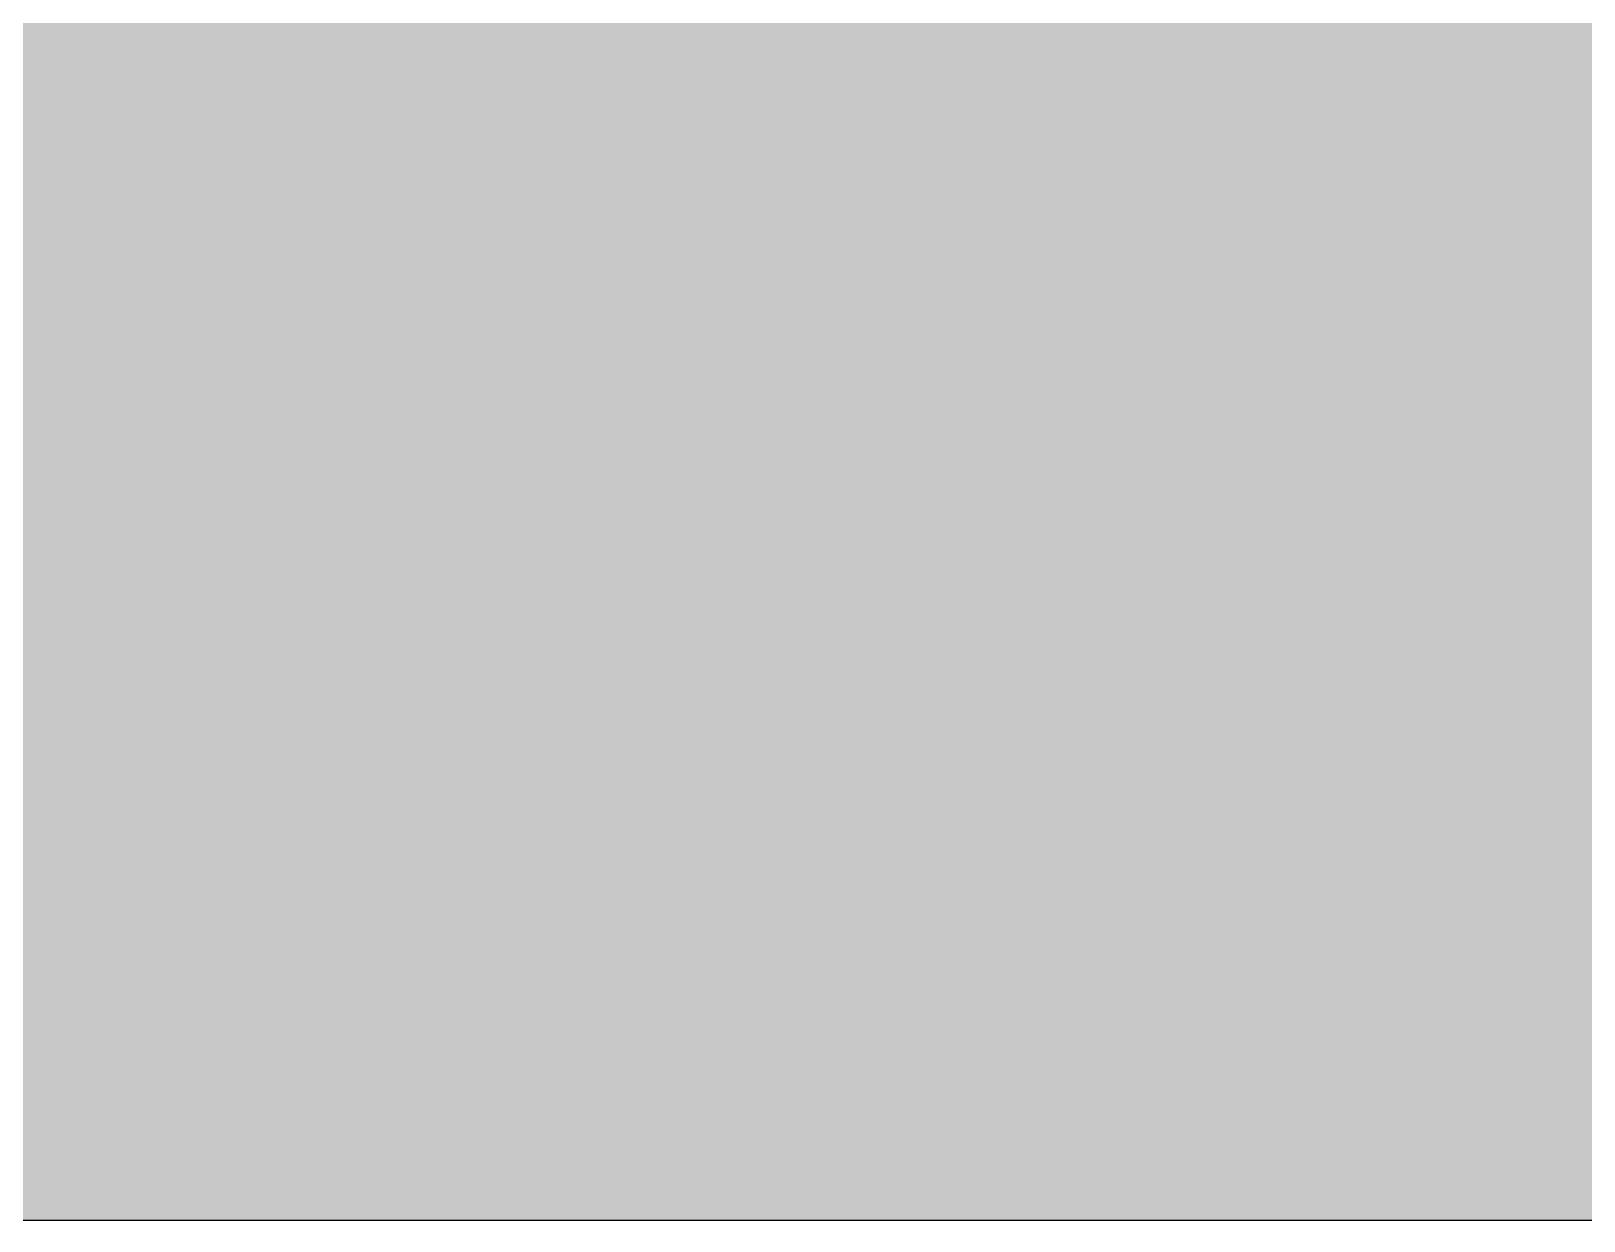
# Model space of a CAD drawing. Header units: millimetres. Extents: x -20 to 20, y -4.5 to 56.7.
# Drawn here: x -13.869 to -9.779, y -0.001 to 3.133 of the extents above; entities that cross this region are included whole.
import ezdxf

# ---------------------------------------------------------------- set-up
doc = ezdxf.new("R2010")
doc.units = ezdxf.units.MM
doc.layers.add('GREEN', color=7, linetype='Continuous', true_color=0x007f00)
doc.layers.add('WHITE', color=7, linetype='Continuous', true_color=0xf5f5f5)
doc.layers.add('L25', color=1, linetype='Continuous')

# ---------------------------------------------------------------- blocks, each defined once
blk = doc.blocks.new('MR-GM-32-7')
at = {"layer": 'GREEN'}
blk.add_hatch(color=256, dxfattribs=at).paths.add_polyline_path([(-16.6602, 0.6667), (16.6665, 0.6667, 0.414214), (19.3332, 3.3333), (19.3332, 13.3333, 0.414214), (16.6665, 16), (-16.6668, 16, 0.414214), (-19.3335, 13.3333), (-19.3335, 3.3333, 0.414214), (-16.6668, 0.6667), (-16.6668, 1.3333, -0.414214), (-18.6668, 3.3333), (-18.6668, 13.3333, -0.414214), (-16.6668, 15.3333), (16.6665, 15.3333, -0.414214), (18.6665, 13.3333), (18.6665, 3.3333, -0.414214), (16.6665, 1.3333), (-16.6602, 1.3333)])
at = {"layer": 'WHITE', "transparency": 33554687}
h = blk.add_hatch(color=256, dxfattribs=at)
h.dxf.hatch_style = 1
edge = h.paths.add_edge_path()
edge.add_arc((-16.6668, 13.3667), 3.3333, 90, 180, ccw=False)
edge.add_line((-16.6668, 16.7), (16.6668, 16.7))
edge.add_arc((16.6668, 13.3667), 3.3333, 0, 90, ccw=False)
edge.add_line((20.0002, 13.3667), (20.0002, 3.3333))
edge.add_arc((16.6668, 3.3333), 3.3333, -90, 0, ccw=False)
edge.add_line((16.6668, 0), (-16.6668, 0))
edge.add_arc((-16.6668, 3.3333), 3.3333, 180, 270, ccw=False)
edge.add_line((-20.0002, 3.3333), (-20.0002, 13.3667))
at = {"layer": 'L25'}
blk.add_lwpolyline([(-20.0002, 13.3667, -0.414214), (-16.6668, 16.7), (16.6668, 16.7, -0.414214), (20.0002, 13.3667), (20.0002, 3.3333, -0.414214), (16.6668, 0), (-16.6668, 0, -0.414214), (-20.0002, 3.3333)], format="xyb", close=True, dxfattribs=at)

msp = doc.modelspace()

# ---------------------------------------------------------------- block references
msp.add_blockref('MR-GM-32-7', (0, 0))

doc.saveas('drawing.dxf')
